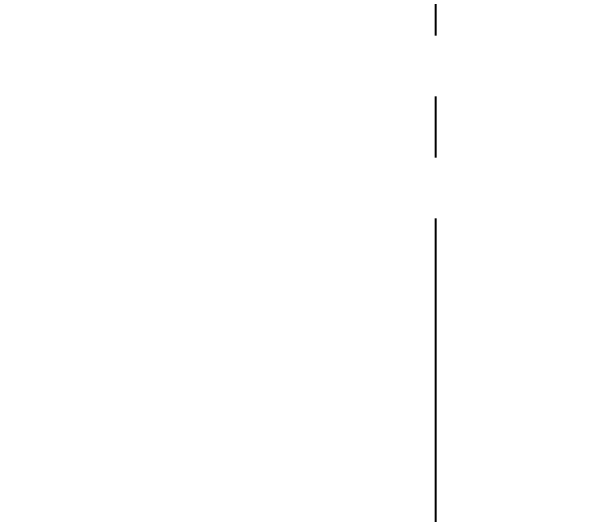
# Model space of a CAD drawing. Extents: x -14459 to -13865, y -11108 to -10688.
# Drawn here: x -14276.1 to -14259.57, y -10907.55 to -10893.12 of the extents above; entities that cross this region are included whole.
import ezdxf

# ---------------------------------------------------------------- set-up
doc = ezdxf.new("R2010")
doc.units = 0
doc.header["$LTSCALE"] = 7
doc.linetypes.add('CENTER', pattern=[2, 1.25, -0.25, 0.25, -0.25])
doc.linetypes.add('CENTER2', pattern=[1.125, 0.75, -0.125, 0.125, -0.125])
doc.layers.get('Defpoints').update_dxf_attribs({"linetype": 'CONTINUOUS'})
doc.layers.add('CENTER', color=1, linetype='CENTER2')
doc.layers.add('DWG', color=7, linetype='CONTINUOUS')
doc.styles.add('DD', font='romans', dxfattribs={"bigfont": 'GHS.shx'})
doc.dimstyles.new('CWC', dxfattribs={"dimscale": 0, "dimtxt": 3.5, "dimasz": 3.5, "dimexe": 2, "dimexo": 1, "dimgap": 1, "dimtad": 1, "dimdec": 4, "dimdsep": 46, "dimtxsty": 'DD', "dimcen": 3, "dimclrd": 2, "dimclre": 2, "dimclrt": 2, "dimadec": 3, "dimazin": 2, "dimtfac": 1, "dimtdec": 4, "dimtmove": 0, "dimatfit": 3, "dimfxl": 1, "dimtvp": 1, "dimtolj": 1, "dimtzin": 0, "dimlwd": -1, "dimlwe": -1, "dimarcsym": 0})

# ---------------------------------------------------------------- blocks, each defined once
blk = doc.blocks.new('*D2')
at = {"layer": 'Defpoints', "color": 0, "transparency": 16777216}
for p in [(-14898.431, -11901.19), (-14949.242, -12037.281), (-14923.409, -12037.281)]:
    blk.add_point(p, dxfattribs=at)
at = {"layer": 'DWG', "color": 2, "transparency": 16777216}
for p, q in [((-14899.431, -11901.19), (-14951.242, -11901.19)), ((-14949.242, -11904.69), (-14949.242, -12033.781)), ((-14924.409, -12037.281), (-14951.242, -12037.281))]:
    blk.add_line(p, q, dxfattribs=at)
for points in [[(-14949.825, -11904.69), (-14948.659, -11904.69), (-14949.242, -11901.19)], [(-14949.825, -12033.781), (-14948.659, -12033.781), (-14949.242, -12037.281)]]:
    blk.add_solid(points, dxfattribs=at)
at = {"layer": 'DWG', "color": 2, "transparency": 16777216, "insert": (-14952.909, -11969.236), "char_height": 3.5, "attachment_point": 5, "rotation": 90, "style": 'DD'}
blk.add_mtext('\\A1;(136)', dxfattribs=at)

msp = doc.modelspace()

# ---------------------------------------------------------------- linework, layer by layer
at = {"layer": 'CENTER', "linetype": 'CENTER'}
msp.add_line((-14263.91467, -10921.8055), (-14263.9373, -10780.21501), dxfattribs=at)

# ---------------------------------------------------------------- dimensions: what is measured, and where the dimension line sits
at = {"layer": 'DWG'}
dim = msp.add_linear_dim(base=(-14310.37941, -10928.4618), p1=(-14259.56824, -10792.3713), p2=(-14284.54649, -10928.4618), angle=90, text='(136)', dimstyle='CWC', override={"dimscale": 1}, dxfattribs=at)
dim.commit()
dim.dimension.update_dxf_attribs({"geometry": '*D2', "text_midpoint": (-14314.04608, -10860.41655), "insert": (638.86273, 1108.81904)})

doc.saveas('drawing.dxf')
